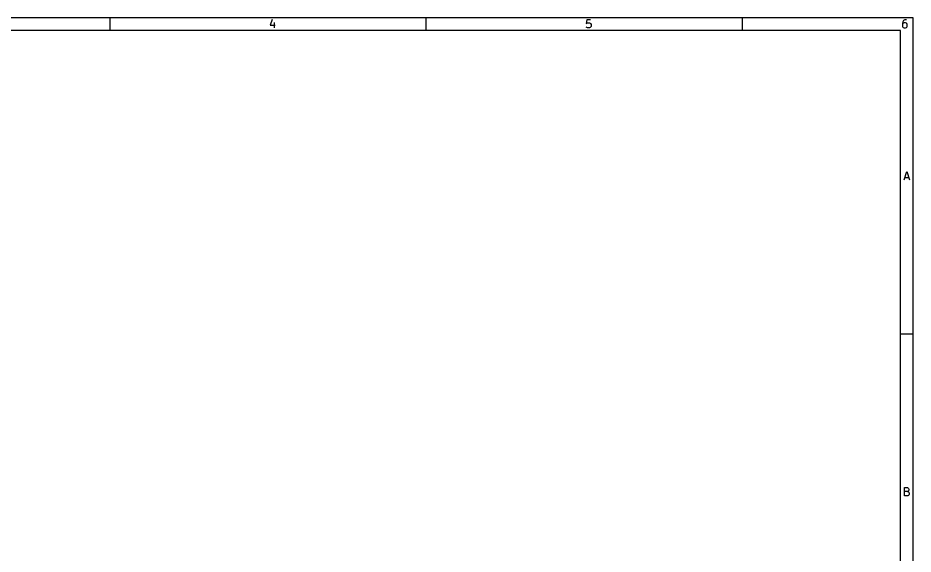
# Model space of a CAD drawing. Extents: x 10 to 287, y -200 to -10.
# Drawn here: x 145.4 to 287, y -94.8 to -10 of the extents above; entities that cross this region are included whole.
import ezdxf

# ---------------------------------------------------------------- set-up
doc = ezdxf.new("R2010")
doc.units = 0
doc.header["$MEASUREMENT"] = 0
doc.layers.add('BLACK', color=7, linetype='CONTINUOUS')

msp = doc.modelspace()

# ---------------------------------------------------------------- linework, layer by layer
at = {"layer": 'Black'}
for p, q in [((287.002, -10), (10, -10)), ((160, -12), (160, -10)), ((185.632, -10.2262), (185.323, -11.1548)), ((185.323, -11.1548), (186.127, -11.1548)), ((185.942, -10.7214), (185.942, -11.5881)), ((210, -12), (210, -10)), ((235.385, -10.2881), (235.323, -10.9071)), ((235.323, -10.9071), (235.385, -10.8452)), ((236.004, -10.2881), (235.385, -10.2881)), ((235.385, -10.8452), (235.508, -10.7833)), ((235.508, -10.7833), (235.818, -10.7833)), ((235.818, -10.7833), (235.942, -10.8452)), ((235.942, -10.8452), (236.004, -10.9071)), ((236.004, -10.9071), (236.065, -11.031)), ((236.065, -11.031), (236.065, -11.3405)), ((260, -12), (260, -10)), ((285.385, -10.5976), (285.323, -10.8452)), ((285.323, -10.8452), (285.323, -11.3405)), ((285.385, -10.9071), (285.323, -11.031)), ((285.508, -10.4119), (285.385, -10.5976)), ((285.446, -10.8452), (285.385, -10.9071)), ((285.57, -10.7833), (285.446, -10.8452)), ((285.57, -10.35), (285.508, -10.4119)), ((285.694, -10.2881), (285.57, -10.35)), ((285.818, -10.7833), (285.57, -10.7833)), ((285.942, -10.2881), (285.694, -10.2881)), ((285.942, -10.8452), (285.818, -10.7833)), ((286.004, -10.9071), (285.942, -10.8452)), ((286.065, -11.031), (286.004, -10.9071)), ((286.065, -11.3405), (286.065, -11.031)), ((287.002, -200.007), (287.002, -10)), ((285.002, -12), (12, -12)), ((235.385, -11.5262), (235.323, -11.4643)), ((235.508, -11.5881), (235.385, -11.5262)), ((235.818, -11.5881), (235.508, -11.5881)), ((235.942, -11.5262), (235.818, -11.5881)), ((236.004, -11.4643), (235.942, -11.5262)), ((236.065, -11.3405), (236.004, -11.4643)), ((285.002, -198.007), (285.002, -12)), ((285.323, -11.3405), (285.385, -11.4643)), ((285.385, -11.4643), (285.446, -11.5262)), ((285.446, -11.5262), (285.57, -11.5881)), ((285.57, -11.5881), (285.818, -11.5881)), ((285.818, -11.5881), (285.942, -11.5262)), ((285.942, -11.5262), (286.004, -11.4643)), ((286.004, -11.4643), (286.065, -11.3405)), ((285.569, -35.5881), (286.002, -34.2881)), ((285.693, -35.2167), (286.312, -35.2167)), ((286.002, -34.2881), (286.436, -35.5881)), ((287.002, -60), (285.002, -60)), ((285.662, -85.5881), (285.662, -84.2881)), ((285.662, -84.2881), (286.095, -84.2881)), ((286.095, -84.9071), (285.662, -84.9071)), ((286.095, -84.2881), (286.219, -84.35)), ((286.219, -84.8452), (286.095, -84.9071)), ((286.095, -84.9071), (286.281, -84.969)), ((286.219, -84.35), (286.281, -84.4119)), ((286.281, -84.7833), (286.219, -84.8452)), ((286.281, -84.4119), (286.343, -84.5357)), ((286.343, -84.6595), (286.281, -84.7833)), ((286.343, -84.5357), (286.343, -84.6595)), ((286.157, -85.5881), (285.662, -85.5881)), ((286.281, -85.5262), (286.157, -85.5881)), ((286.281, -84.969), (286.343, -85.031)), ((286.343, -85.4643), (286.281, -85.5262)), ((286.343, -85.031), (286.405, -85.1548)), ((286.405, -85.3405), (286.343, -85.4643)), ((286.405, -85.1548), (286.405, -85.3405))]:
    msp.add_line(p, q, dxfattribs=at)

doc.saveas('drawing.dxf')
